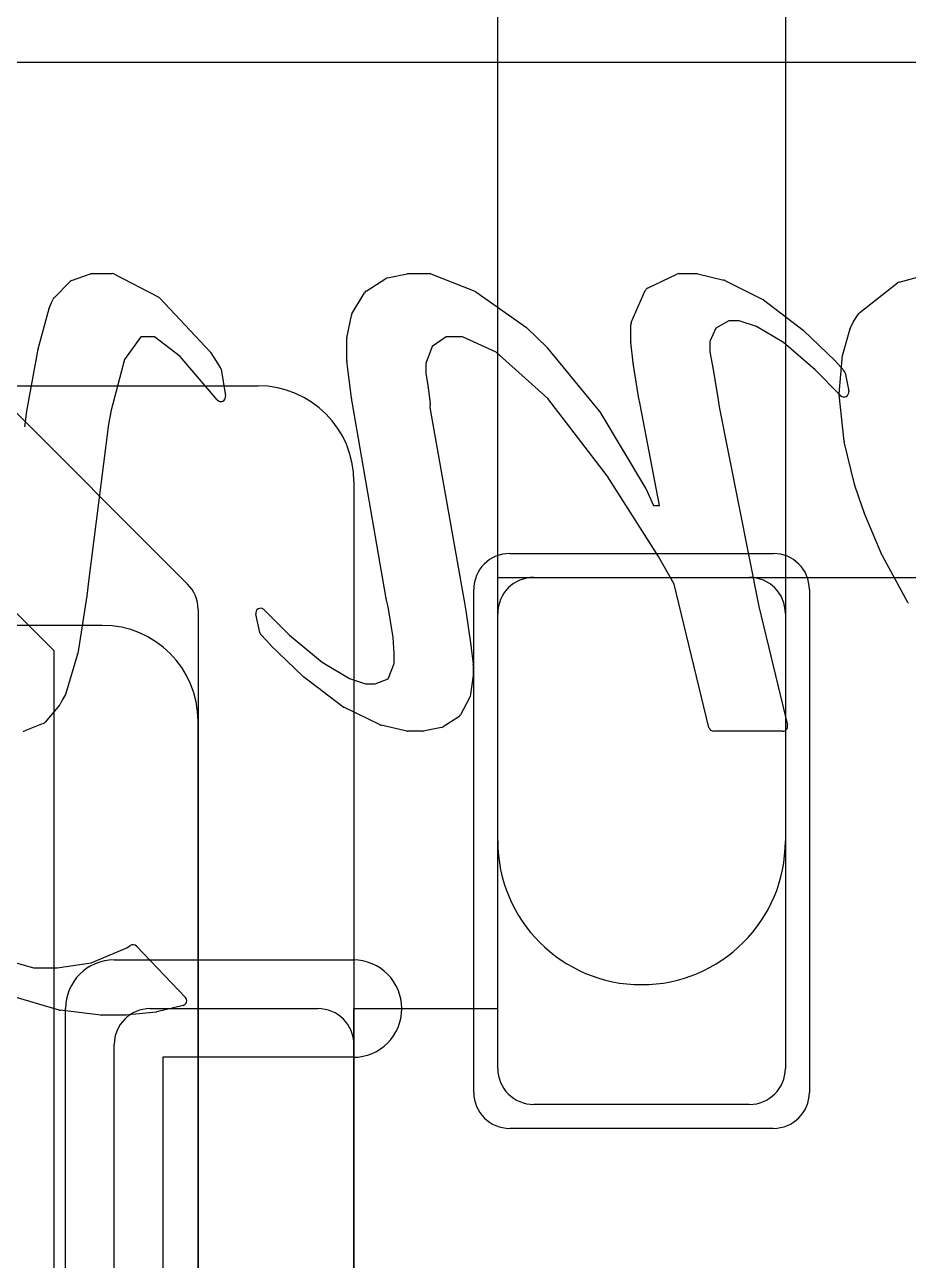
# Model space of a CAD drawing. Extents: x -3.2 to 23.2, y -0.5 to 25.
# Drawn here: x 12.538 to 14.381, y 17 to 19.579 of the extents above; entities that cross this region are included whole.
import ezdxf

# ---------------------------------------------------------------- set-up
doc = ezdxf.new("R2010")
doc.units = 0
for name, color, linetype in [('L1', 3, 'CONTINUOUS'), ('L4', 3, 'CONTINUOUS'), ('MetalMask-A', 176, 'CONTINUOUS'), ('PartsArea-A', 111, 'CONTINUOUS'), ('PartsArea-B', 111, 'CONTINUOUS'), ('PartsSilk-A', 221, 'CONTINUOUS'), ('PartsSilk-B', 221, 'CONTINUOUS'), ('Resist-A', 2, 'CONTINUOUS'), ('Silk-A', 140, 'CONTINUOUS'), ('Silk-B', 140, 'CONTINUOUS')]:
    doc.layers.add(name, color=color, linetype=linetype)

msp = doc.modelspace()

# ---------------------------------------------------------------- linework, layer by layer
at = {"layer": 'L1'}
for p, q in [((13.525, 17.875), (13.525, 19.925)), ((14.125, 19.80074), (14.125, 17.875)), ((11.82497, 18.825), (13.025, 18.825)), ((13.225, 18.625), (13.225, 16.83284)), ((13.6, 18.425), (14.05, 18.425)), ((13.525, 17.4), (13.525, 18.35)), ((14.125, 18.35), (14.125, 17.4)), ((12.7, 18.325), (11.82497, 18.325)), ((12.9, 16.50784), (12.9, 18.125)), ((14.05, 17.325), (13.6, 17.325))]:
    msp.add_line(p, q, dxfattribs=at)
for centre, radius, start, end in [((13.025, 18.625), 0.2, 0, 90), ((13.6, 18.35), 0.075, 90, 180), ((14.05, 18.35), 0.075, 0, 90), ((12.7, 18.125), 0.2, 0, 90), ((13.825, 17.875), 0.3, 180, 0), ((13.6, 17.4), 0.075, 180, -90), ((14.05, 17.4), 0.075, -90, 0)]:
    msp.add_arc(centre, radius, start, end, dxfattribs=at)
at = {"layer": 'L4'}
for p, q in [((11.13624, 20.15304), (12.87804, 18.41124)), ((12.6, 18.27146), (10.99645, 19.875)), ((12.9, 18.35823), (12.9, 15.95)), ((12.6, 15.85605), (12.6, 18.27146))]:
    msp.add_line(p, q, dxfattribs=at)
msp.add_arc((12.82503, 18.35823), 0.07497, 0, 45, dxfattribs=at)
at = {"layer": 'MetalMask-A'}
for p, q in [((13.6, 18.425), (14.05, 18.425)), ((13.525, 17.4), (13.525, 18.35)), ((14.125, 18.35), (14.125, 17.4)), ((14.05, 17.325), (13.6, 17.325))]:
    msp.add_line(p, q, dxfattribs=at)
for centre, start, end in [((13.6, 18.35), 90, 180), ((14.05, 18.35), 0, 90), ((13.6, 17.4), 180, -90), ((14.05, 17.4), -90, 0)]:
    msp.add_arc(centre, 0.075, start, end, dxfattribs=at)
at = {"layer": 'PartsArea-A'}
for p, q in [((20, 19.5), (0, 19.5)), ((13.525, 17.525), (13.525, 18.425)), ((13.525, 18.425), (16.025, 18.425)), ((13.225, 15.725), (13.225, 17.525)), ((13.225, 17.525), (13.525, 17.525))]:
    msp.add_line(p, q, dxfattribs=at)
at = {"layer": 'PartsArea-B'}
msp.add_line((20, 19.5), (0, 19.5), dxfattribs=at)
at = {"layer": 'PartsSilk-A'}
for p, q in [((12.725, 17.6266), (13.2234, 17.6266)), ((12.6234, 15.725), (12.6234, 17.525)), ((12.8, 17.525), (13.15, 17.525)), ((12.725, 15.8), (12.725, 17.45)), ((13.225, 17.45), (13.225, 15.8)), ((13.2234, 17.4234), (12.8266, 17.4234)), ((12.8266, 17.4234), (12.8266, 15.725))]:
    msp.add_line(p, q, dxfattribs=at)
for centre, radius, start, end in [((12.725, 17.525), 0.1016, 90, 180), ((13.2234, 17.525), 0.1016, -90, 90), ((12.8, 17.45), 0.075, 90, 180), ((13.15, 17.45), 0.075, 0, 90)]:
    msp.add_arc(centre, radius, start, end, dxfattribs=at)
at = {"layer": 'PartsSilk-B'}
for p, q in [((14.36208, 19.04141), (14.46207, 19.06874)), ((12.59954, 19.00889), (12.63237, 19.0421)), ((12.63613, 19.04449), (12.67571, 19.05855)), ((12.67906, 19.05913), (12.72094, 19.05913)), ((12.72556, 19.058), (12.81655, 19.01054)), ((13.25048, 19.02247), (13.29158, 19.04876)), ((13.2949, 19.05012), (13.33634, 19.05891)), ((13.33841, 19.05913), (13.38176, 19.05913)), ((13.38542, 19.05844), (13.4771, 19.02242)), ((13.83761, 19.02873), (13.89822, 19.05813)), ((13.90258, 19.05913), (13.93999, 19.05913)), ((13.94237, 19.05884), (13.99679, 19.04553)), ((13.99889, 19.04476), (14.07773, 19.00528)), ((14.28047, 18.97832), (14.35854, 19.03963)), ((12.81922, 19.00852), (12.92574, 18.89514)), ((13.22092, 18.97519), (13.24729, 19.01919)), ((13.47921, 19.02128), (13.58512, 18.9464)), ((13.80362, 18.95699), (13.83281, 19.02374)), ((12.56633, 18.90212), (12.58923, 18.98635)), ((12.58957, 18.98737), (12.59335, 18.99705)), ((12.59362, 18.99768), (12.59761, 19.00613)), ((14.07932, 19.00428), (14.16222, 18.94088)), ((13.21023, 18.92495), (13.2197, 18.97202)), ((14.00719, 18.96033), (13.97978, 18.94556)), ((14.02852, 18.96033), (14.00719, 18.96033)), ((14.0648, 18.94905), (14.02852, 18.96033)), ((14.25974, 18.94316), (14.26652, 18.95808)), ((14.26731, 18.95949), (14.27832, 18.976)), ((13.58636, 18.94536), (13.60568, 18.92638)), ((13.80278, 18.91703), (13.80278, 18.95298)), ((13.97978, 18.94556), (13.96742, 18.9174)), ((14.12102, 18.91507), (14.0648, 18.94905)), ((14.16307, 18.94016), (14.22824, 18.87769)), ((14.24464, 18.89063), (14.25923, 18.94176)), ((12.78039, 18.9274), (12.74679, 18.87996)), ((12.80934, 18.9274), (12.78039, 18.9274)), ((12.86245, 18.88624), (12.80934, 18.9274)), ((13.21003, 18.87802), (13.21003, 18.92298)), ((13.38805, 18.90673), (13.37468, 18.87173)), ((13.41776, 18.9274), (13.38805, 18.90673)), ((13.45121, 18.9274), (13.41776, 18.9274)), ((13.52158, 18.89513), (13.45121, 18.9274)), ((13.60568, 18.92638), (13.62806, 18.90466)), ((13.80761, 18.87305), (13.80284, 18.91592)), ((13.96742, 18.9174), (13.96742, 18.8958)), ((14.18688, 18.85848), (14.12102, 18.91507)), ((12.54282, 18.77223), (12.56614, 18.90128)), ((12.74679, 18.87996), (12.7185, 18.77435)), ((12.93994, 18.79563), (12.86245, 18.88624)), ((12.92687, 18.89369), (12.94637, 18.86327)), ((13.62963, 18.79828), (13.52158, 18.89513)), ((13.62884, 18.90381), (13.73695, 18.77155)), ((13.96742, 18.8958), (13.97409, 18.85935)), ((14.237, 18.80827), (14.2443, 18.88879)), ((12.94781, 18.85957), (12.9574, 18.80383)), ((13.22024, 18.79976), (13.21012, 18.87672)), ((13.37468, 18.87173), (13.37468, 18.85051)), ((13.81872, 18.8029), (13.80767, 18.87259)), ((13.97411, 18.85923), (13.98492, 18.79595)), ((14.24008, 18.8047), (14.18688, 18.85848)), ((14.22875, 18.87717), (14.24702, 18.85691)), ((13.37468, 18.85051), (13.3799, 18.82193)), ((14.2494, 18.85215), (14.257, 18.81367)), ((13.37999, 18.82128), (13.38393, 18.78739)), ((13.82182, 18.78595), (13.81876, 18.80267)), ((14.24727, 18.70916), (14.23701, 18.80631)), ((13.22239, 18.78746), (13.2203, 18.79932)), ((13.29232, 18.3807), (13.22239, 18.78746)), ((13.38395, 18.78524), (13.3834, 18.77976)), ((13.3834, 18.77976), (13.45547, 18.37171)), ((13.75311, 18.63684), (13.62963, 18.79828)), ((13.86244, 18.57547), (13.82184, 18.78586)), ((13.98496, 18.79565), (13.98696, 18.7813)), ((13.98696, 18.7813), (14.0698, 18.36401)), ((12.5384, 18.73912), (12.54275, 18.77177)), ((12.7185, 18.77435), (12.71284, 18.74526)), ((13.73778, 18.77037), (13.83335, 18.61145)), ((12.71284, 18.74526), (12.67168, 18.41654)), ((14.26896, 18.61974), (14.2475, 18.70784)), ((13.86014, 18.46845), (13.75311, 18.63684)), ((13.83385, 18.61051), (13.85011, 18.57547)), ((14.27868, 18.59049), (14.26919, 18.61895)), ((13.85011, 18.57547), (13.86244, 18.57547)), ((14.28942, 18.56031), (14.27874, 18.59029)), ((14.32713, 18.47096), (14.28963, 18.55978)), ((13.89333, 18.41083), (13.86014, 18.46845)), ((14.38047, 18.37263), (14.32755, 18.47008)), ((12.67168, 18.41651), (12.66788, 18.38693)), ((13.96557, 18.1118), (13.89333, 18.41083)), ((12.66784, 18.38665), (12.64891, 18.2659)), ((13.29648, 18.36337), (13.29246, 18.38005)), ((13.30675, 18.2993), (13.29648, 18.36337)), ((13.45547, 18.37171), (13.45848, 18.35533)), ((14.0698, 18.36401), (14.12913, 18.11648)), ((13.02883, 18.31002), (13.02033, 18.34848)), ((13.03713, 18.35774), (13.09054, 18.30483)), ((13.45853, 18.35497), (13.46904, 18.28343)), ((13.05072, 18.2842), (13.03123, 18.30541)), ((13.09054, 18.30483), (13.1587, 18.24823)), ((13.30883, 18.26649), (13.30675, 18.2993)), ((12.64862, 18.2646), (12.62434, 18.18286)), ((13.11919, 18.21814), (13.05114, 18.28377)), ((13.30883, 18.24503), (13.30883, 18.26649)), ((13.46909, 18.28308), (13.47342, 18.24403)), ((13.1587, 18.24823), (13.21565, 18.21428)), ((13.29669, 18.21364), (13.30883, 18.24503)), ((13.47348, 18.24293), (13.47348, 18.21725)), ((13.20201, 18.15496), (13.12007, 18.21739)), ((13.21565, 18.21428), (13.24885, 18.20294)), ((13.26917, 18.20294), (13.29669, 18.21364)), ((13.47336, 18.21571), (13.46729, 18.17669)), ((13.24885, 18.20294), (13.26917, 18.20294)), ((12.61106, 18.15848), (12.58094, 18.12269)), ((12.61714, 18.17053), (12.61244, 18.16063)), ((12.62326, 18.18046), (12.61714, 18.17053)), ((13.46626, 18.17357), (13.44753, 18.13803)), ((13.27959, 18.11713), (13.20371, 18.15391)), ((13.44407, 18.13427), (13.41115, 18.1132)), ((12.57692, 18.11981), (12.53848, 18.10483)), ((13.33515, 18.10439), (13.28176, 18.11637)), ((13.40767, 18.1118), (13.36929, 18.10433)), ((13.36738, 18.10415), (13.33734, 18.10415)), ((14.11941, 18.10415), (13.97529, 18.10415)), ((12.67723, 17.62089), (12.75132, 17.65162)), ((12.75154, 17.65177), (12.75827, 17.6566)), ((12.77133, 17.65538), (12.8735, 17.54835)), ((12.47875, 17.63208), (12.55668, 17.6102)), ((12.60636, 17.6102), (12.67723, 17.62089)), ((12.55668, 17.6102), (12.60636, 17.6102)), ((12.61046, 17.52206), (12.50656, 17.55254)), ((12.69734, 17.51147), (12.61208, 17.52173)), ((12.81247, 17.51792), (12.74884, 17.51145)), ((12.86867, 17.53174), (12.81386, 17.51816)), ((12.74783, 17.5114), (12.69853, 17.5114))]:
    msp.add_line(p, q, dxfattribs=at)
for centre, radius, start, end in [((12.63948, 19.03507), 0.01, 109.57673, 135.32416), ((12.67906, 19.04913), 0.01, 90, 109.57673), ((12.72094, 19.04913), 0.01, 62.48694, 90), ((13.29697, 19.04034), 0.01, 101.95065, 122.62504), ((13.33841, 19.04913), 0.01, 90, 101.95065), ((13.38176, 19.04913), 0.01, 68.53894, 90), ((13.90258, 19.04913), 0.01, 90, 115.84761), ((13.93999, 19.04913), 0.01, 76.22786, 90), ((13.99441, 19.03582), 0.01, 63.3837, 76.22786), ((14.36472, 19.03177), 0.01, 105.31545, 128.14388), ((12.60665, 19.00186), 0.01, 135.32416, 154.71652), ((12.81193, 19.00167), 0.01, 43.21768, 62.48694), ((13.25587, 19.01405), 0.01, 122.62504, 149.07554), ((13.47344, 19.01311), 0.01, 54.76864, 68.53894), ((13.84197, 19.01973), 0.01, 115.84761, 156.3575), ((12.59888, 18.98373), 0.01, 158.64562, 164.81021), ((12.60266, 18.99341), 0.01, 154.71652, 158.64562), ((14.07325, 18.99634), 0.01, 52.60268, 63.3837), ((13.2295, 18.97005), 0.01, 149.07554, 168.63386), ((13.81278, 18.95298), 0.01, 156.3575, 180), ((14.27562, 18.95394), 0.01, 146.26223, 155.55053), ((14.28664, 18.97045), 0.01, 128.09608, 146.29511), ((13.57935, 18.93823), 0.01, 45.48623, 54.76864), ((14.15615, 18.93294), 0.01, 46.21543, 52.60268), ((14.26885, 18.93902), 0.01, 155.56078, 164.07942), ((13.22003, 18.92298), 0.01, 168.63386, 180), ((13.6211, 18.89748), 0.01, 39.27731, 45.89138), ((13.81278, 18.91703), 0.01, 180, -173.62818), ((12.57598, 18.8995), 0.01, 164.81021, 169.7464), ((12.91845, 18.88829), 0.01, 32.67328, 43.21768), ((14.25426, 18.88789), 0.01, 164.10181, 174.82333), ((12.93795, 18.85787), 0.01001, 9.78241, 32.67328), ((13.22003, 18.87802), 0.01, 180, -172.52658), ((13.81755, 18.87416), 0.01, -173.62818, -170.9708), ((13.96425, 18.85755), 0.01, 9.6695, 10.36632), ((14.22132, 18.87047), 0.01, 42.04255, 46.21543), ((14.23959, 18.85021), 0.01, 11.18633, 42.04255), ((12.94754, 18.80213), 0.01001, -139.46085, 9.78241), ((13.37006, 18.82013), 0.01, 6.60603, 10.36632), ((13.8286, 18.80447), 0.01, -170.9708, -169.63368), ((14.24695, 18.80736), 0.01, 174.77442, -173.97337), ((14.24719, 18.81173), 0.01, -135.32416, 11.18633), ((13.23015, 18.80106), 0.01, -172.52658, -169.98207), ((13.374, 18.78624), 0.01, -5.7391, 6.60603), ((13.83166, 18.78775), 0.01, -169.63368, -169.10582), ((13.97506, 18.79427), 0.01, 7.93555, 9.6695), ((12.55266, 18.77045), 0.01, 169.7464, 172.41293), ((13.72921, 18.76522), 0.01, 31.00307, 39.27731), ((14.25722, 18.71021), 0.01, -173.97601, -166.30909), ((13.82478, 18.6063), 0.01, 24.8992, 31.00307), ((14.27868, 18.62211), 0.01, -166.29711, -161.55909), ((14.28829, 18.59326), 0.01, -163.92083, -162.70256), ((14.29884, 18.56367), 0.01, -160.3693, -157.1103), ((14.33634, 18.47485), 0.01, -157.10241, -151.49751), ((12.66176, 18.41778), 0.01, -7.29556, -7.12502), ((12.65796, 18.3882), 0.01, -8.91604, -7.29556), ((13.30218, 18.38239), 0.01, -170.27403, -166.46414), ((14.38926, 18.37741), 0.01, -151.46266, -142.84578), ((13.03009, 18.35064), 0.01, 45.24312, -167.52093), ((13.44864, 18.35352), 0.01001, 8.34087, 10.42266), ((13.03859, 18.31218), 0.01, -167.52093, -137.391), ((12.63903, 18.26745), 0.01, -16.55114, -8.91604), ((13.05808, 18.29097), 0.01, -137.391, -133.94659), ((13.45915, 18.28198), 0.01, 6.31488, 8.34087), ((13.46348, 18.24293), 0.01, 0, 6.31488), ((13.12613, 18.22534), 0.01, -133.94659, -127.31697), ((13.46348, 18.21725), 0.01, -8.85943, 0), ((12.61475, 18.18571), 0.01, -31.67132, -16.55114), ((12.60341, 18.16492), 0.01, -40.09168, -25.4116), ((13.45741, 18.17823), 0.01, -27.76921, -8.85943), ((13.20807, 18.16291), 0.01, -127.31697, -115.84761), ((13.43868, 18.14269), 0.01, -57.37496, -27.76921), ((12.57329, 18.12913), 0.01, -68.71983, -40.09168), ((13.28395, 18.12613), 0.01, -115.84761, -102.64685), ((13.40576, 18.12162), 0.01, -78.99334, -57.37496), ((13.97529, 18.11415), 0.01, -166.40844, -90), ((14.11941, 18.11415), 0.01, -90, 13.48013), ((12.53485, 18.11415), 0.01, -90, -68.71983), ((13.33734, 18.11415), 0.01, -102.64685, -90), ((13.36738, 18.11415), 0.01, -90, -78.99334), ((12.75715, 17.64349), 0.01, 124.11906, 125.6442), ((12.7641, 17.64848), 0.01, 43.66213, 125.6776), ((12.86627, 17.54145), 0.01, -76.11658, 43.66213), ((12.61327, 17.53166), 0.01, -106.31519, -96.83367), ((12.81146, 17.52787), 0.01, -84.2039, -76.11658), ((12.69853, 17.5214), 0.01, -96.83367, -90), ((12.74783, 17.5214), 0.01, -90, -84.2039)]:
    msp.add_arc(centre, radius, start, end, dxfattribs=at)
at = {"layer": 'Resist-A'}
for p, q in [((13.55, 18.475), (14.1, 18.475)), ((13.475, 17.35), (13.475, 18.4)), ((14.175, 18.4), (14.175, 17.35)), ((14.1, 17.275), (13.55, 17.275))]:
    msp.add_line(p, q, dxfattribs=at)
for centre, start, end in [((13.55, 18.4), 90, 180), ((14.1, 18.4), 0, 90), ((13.55, 17.35), 180, -90), ((14.1, 17.35), -90, 0)]:
    msp.add_arc(centre, 0.075, start, end, dxfattribs=at)
at = {"layer": 'Silk-A'}
for p, q in [((12.725, 17.6266), (13.2234, 17.6266)), ((12.6234, 15.725), (12.6234, 17.525)), ((12.8, 17.525), (13.15, 17.525)), ((12.725, 15.8), (12.725, 17.45)), ((13.225, 17.45), (13.225, 15.8)), ((13.2234, 17.4234), (12.8266, 17.4234)), ((12.8266, 17.4234), (12.8266, 15.725))]:
    msp.add_line(p, q, dxfattribs=at)
for centre, radius, start, end in [((12.725, 17.525), 0.1016, 90, 180), ((13.2234, 17.525), 0.1016, -90, 90), ((12.8, 17.45), 0.075, 90, 180), ((13.15, 17.45), 0.075, 0, 90)]:
    msp.add_arc(centre, radius, start, end, dxfattribs=at)
at = {"layer": 'Silk-B'}
for p, q in [((14.36208, 19.04141), (14.46207, 19.06874)), ((12.59954, 19.00889), (12.63237, 19.0421)), ((12.63613, 19.04449), (12.67571, 19.05855)), ((12.67906, 19.05913), (12.72094, 19.05913)), ((12.72556, 19.058), (12.81655, 19.01054)), ((13.25048, 19.02247), (13.29158, 19.04876)), ((13.2949, 19.05012), (13.33634, 19.05891)), ((13.33841, 19.05913), (13.38176, 19.05913)), ((13.38542, 19.05844), (13.4771, 19.02242)), ((13.83761, 19.02873), (13.89822, 19.05813)), ((13.90258, 19.05913), (13.93999, 19.05913)), ((13.94237, 19.05884), (13.99679, 19.04553)), ((13.99889, 19.04476), (14.07773, 19.00528)), ((14.28047, 18.97832), (14.35854, 19.03963)), ((12.81922, 19.00852), (12.92574, 18.89514)), ((13.22092, 18.97519), (13.24729, 19.01919)), ((13.47921, 19.02128), (13.58512, 18.9464)), ((13.80362, 18.95699), (13.83281, 19.02374)), ((12.56633, 18.90212), (12.58923, 18.98635)), ((12.58957, 18.98737), (12.59335, 18.99705)), ((12.59362, 18.99768), (12.59761, 19.00613)), ((14.07932, 19.00428), (14.16222, 18.94088)), ((13.21023, 18.92495), (13.2197, 18.97202)), ((14.00719, 18.96033), (13.97978, 18.94556)), ((14.02852, 18.96033), (14.00719, 18.96033)), ((14.0648, 18.94905), (14.02852, 18.96033)), ((14.25974, 18.94316), (14.26652, 18.95808)), ((14.26731, 18.95949), (14.27832, 18.976)), ((13.58636, 18.94536), (13.60568, 18.92638)), ((13.80278, 18.91703), (13.80278, 18.95298)), ((13.97978, 18.94556), (13.96742, 18.9174)), ((14.12102, 18.91507), (14.0648, 18.94905)), ((14.16307, 18.94016), (14.22824, 18.87769)), ((14.24464, 18.89063), (14.25923, 18.94176)), ((12.78039, 18.9274), (12.74679, 18.87996)), ((12.80934, 18.9274), (12.78039, 18.9274)), ((12.86245, 18.88624), (12.80934, 18.9274)), ((13.21003, 18.87802), (13.21003, 18.92298)), ((13.38805, 18.90673), (13.37468, 18.87173)), ((13.41776, 18.9274), (13.38805, 18.90673)), ((13.45121, 18.9274), (13.41776, 18.9274)), ((13.52158, 18.89513), (13.45121, 18.9274)), ((13.60568, 18.92638), (13.62806, 18.90466)), ((13.80761, 18.87305), (13.80284, 18.91592)), ((13.96742, 18.9174), (13.96742, 18.8958)), ((14.18688, 18.85848), (14.12102, 18.91507)), ((12.54282, 18.77223), (12.56614, 18.90128)), ((12.74679, 18.87996), (12.7185, 18.77435)), ((12.93994, 18.79563), (12.86245, 18.88624)), ((12.92687, 18.89369), (12.94637, 18.86327)), ((13.62963, 18.79828), (13.52158, 18.89513)), ((13.62884, 18.90381), (13.73695, 18.77155)), ((13.96742, 18.8958), (13.97409, 18.85935)), ((14.237, 18.80827), (14.2443, 18.88879)), ((12.94781, 18.85957), (12.9574, 18.80383)), ((13.22024, 18.79976), (13.21012, 18.87672)), ((13.37468, 18.87173), (13.37468, 18.85051)), ((13.81872, 18.8029), (13.80767, 18.87259)), ((13.97411, 18.85923), (13.98492, 18.79595)), ((14.24008, 18.8047), (14.18688, 18.85848)), ((14.22875, 18.87717), (14.24702, 18.85691)), ((13.37468, 18.85051), (13.3799, 18.82193)), ((14.2494, 18.85215), (14.257, 18.81367)), ((13.37999, 18.82128), (13.38393, 18.78739)), ((13.82182, 18.78595), (13.81876, 18.80267)), ((14.24727, 18.70916), (14.23701, 18.80631)), ((13.22239, 18.78746), (13.2203, 18.79932)), ((13.29232, 18.3807), (13.22239, 18.78746)), ((13.38395, 18.78524), (13.3834, 18.77976)), ((13.3834, 18.77976), (13.45547, 18.37171)), ((13.75311, 18.63684), (13.62963, 18.79828)), ((13.86244, 18.57547), (13.82184, 18.78586)), ((13.98496, 18.79565), (13.98696, 18.7813)), ((13.98696, 18.7813), (14.0698, 18.36401)), ((12.5384, 18.73912), (12.54275, 18.77177)), ((12.7185, 18.77435), (12.71284, 18.74526)), ((13.73778, 18.77037), (13.83335, 18.61145)), ((12.71284, 18.74526), (12.67168, 18.41654)), ((14.26896, 18.61974), (14.2475, 18.70784)), ((13.86014, 18.46845), (13.75311, 18.63684)), ((13.83385, 18.61051), (13.85011, 18.57547)), ((14.27868, 18.59049), (14.26919, 18.61895)), ((13.85011, 18.57547), (13.86244, 18.57547)), ((14.28942, 18.56031), (14.27874, 18.59029)), ((14.32713, 18.47096), (14.28963, 18.55978)), ((13.89333, 18.41083), (13.86014, 18.46845)), ((14.38047, 18.37263), (14.32755, 18.47008)), ((12.67168, 18.41651), (12.66788, 18.38693)), ((13.96557, 18.1118), (13.89333, 18.41083)), ((12.66784, 18.38665), (12.64891, 18.2659)), ((13.29648, 18.36337), (13.29246, 18.38005)), ((13.30675, 18.2993), (13.29648, 18.36337)), ((13.45547, 18.37171), (13.45848, 18.35533)), ((14.0698, 18.36401), (14.12913, 18.11648)), ((13.02883, 18.31002), (13.02033, 18.34848)), ((13.03713, 18.35774), (13.09054, 18.30483)), ((13.45853, 18.35497), (13.46904, 18.28343)), ((13.05072, 18.2842), (13.03123, 18.30541)), ((13.09054, 18.30483), (13.1587, 18.24823)), ((13.30883, 18.26649), (13.30675, 18.2993)), ((12.64862, 18.2646), (12.62434, 18.18286)), ((13.11919, 18.21814), (13.05114, 18.28377)), ((13.30883, 18.24503), (13.30883, 18.26649)), ((13.46909, 18.28308), (13.47342, 18.24403)), ((13.1587, 18.24823), (13.21565, 18.21428)), ((13.29669, 18.21364), (13.30883, 18.24503)), ((13.47348, 18.24293), (13.47348, 18.21725)), ((13.20201, 18.15496), (13.12007, 18.21739)), ((13.21565, 18.21428), (13.24885, 18.20294)), ((13.26917, 18.20294), (13.29669, 18.21364)), ((13.47336, 18.21571), (13.46729, 18.17669)), ((13.24885, 18.20294), (13.26917, 18.20294)), ((12.61106, 18.15848), (12.58094, 18.12269)), ((12.61714, 18.17053), (12.61244, 18.16063)), ((12.62326, 18.18046), (12.61714, 18.17053)), ((13.46626, 18.17357), (13.44753, 18.13803)), ((13.27959, 18.11713), (13.20371, 18.15391)), ((13.44407, 18.13427), (13.41115, 18.1132)), ((12.57692, 18.11981), (12.53848, 18.10483)), ((13.33515, 18.10439), (13.28176, 18.11637)), ((13.40767, 18.1118), (13.36929, 18.10433)), ((13.36738, 18.10415), (13.33734, 18.10415)), ((14.11941, 18.10415), (13.97529, 18.10415)), ((12.67723, 17.62089), (12.75132, 17.65162)), ((12.75154, 17.65177), (12.75827, 17.6566)), ((12.77133, 17.65538), (12.8735, 17.54835)), ((12.47875, 17.63208), (12.55668, 17.6102)), ((12.60636, 17.6102), (12.67723, 17.62089)), ((12.55668, 17.6102), (12.60636, 17.6102)), ((12.61046, 17.52206), (12.50656, 17.55254)), ((12.69734, 17.51147), (12.61208, 17.52173)), ((12.81247, 17.51792), (12.74884, 17.51145)), ((12.86867, 17.53174), (12.81386, 17.51816)), ((12.74783, 17.5114), (12.69853, 17.5114))]:
    msp.add_line(p, q, dxfattribs=at)
for centre, radius, start, end in [((12.63948, 19.03507), 0.01, 109.57673, 135.32416), ((12.67906, 19.04913), 0.01, 90, 109.57673), ((12.72094, 19.04913), 0.01, 62.48694, 90), ((13.29697, 19.04034), 0.01, 101.95065, 122.62504), ((13.33841, 19.04913), 0.01, 90, 101.95065), ((13.38176, 19.04913), 0.01, 68.53894, 90), ((13.90258, 19.04913), 0.01, 90, 115.84761), ((13.93999, 19.04913), 0.01, 76.22786, 90), ((13.99441, 19.03582), 0.01, 63.3837, 76.22786), ((14.36472, 19.03177), 0.01, 105.31545, 128.14388), ((12.60665, 19.00186), 0.01, 135.32416, 154.71652), ((12.81193, 19.00167), 0.01, 43.21768, 62.48694), ((13.25587, 19.01405), 0.01, 122.62504, 149.07554), ((13.47344, 19.01311), 0.01, 54.76864, 68.53894), ((13.84197, 19.01973), 0.01, 115.84761, 156.3575), ((12.59888, 18.98373), 0.01, 158.64562, 164.81021), ((12.60266, 18.99341), 0.01, 154.71652, 158.64562), ((14.07325, 18.99634), 0.01, 52.60268, 63.3837), ((13.2295, 18.97005), 0.01, 149.07554, 168.63386), ((13.81278, 18.95298), 0.01, 156.3575, 180), ((14.27562, 18.95394), 0.01, 146.26223, 155.55053), ((14.28664, 18.97045), 0.01, 128.09608, 146.29511), ((13.57935, 18.93823), 0.01, 45.48623, 54.76864), ((14.15615, 18.93294), 0.01, 46.21543, 52.60268), ((14.26885, 18.93902), 0.01, 155.56078, 164.07942), ((13.22003, 18.92298), 0.01, 168.63386, 180), ((13.6211, 18.89748), 0.01, 39.27731, 45.89138), ((13.81278, 18.91703), 0.01, 180, -173.62818), ((12.57598, 18.8995), 0.01, 164.81021, 169.7464), ((12.91845, 18.88829), 0.01, 32.67328, 43.21768), ((14.25426, 18.88789), 0.01, 164.10181, 174.82333), ((12.93795, 18.85787), 0.01001, 9.78241, 32.67328), ((13.22003, 18.87802), 0.01, 180, -172.52658), ((13.81755, 18.87416), 0.01, -173.62818, -170.9708), ((13.96425, 18.85755), 0.01, 9.6695, 10.36632), ((14.22132, 18.87047), 0.01, 42.04255, 46.21543), ((14.23959, 18.85021), 0.01, 11.18633, 42.04255), ((12.94754, 18.80213), 0.01001, -139.46085, 9.78241), ((13.37006, 18.82013), 0.01, 6.60603, 10.36632), ((13.8286, 18.80447), 0.01, -170.9708, -169.63368), ((14.24695, 18.80736), 0.01, 174.77442, -173.97337), ((14.24719, 18.81173), 0.01, -135.32416, 11.18633), ((13.23015, 18.80106), 0.01, -172.52658, -169.98207), ((13.374, 18.78624), 0.01, -5.7391, 6.60603), ((13.83166, 18.78775), 0.01, -169.63368, -169.10582), ((13.97506, 18.79427), 0.01, 7.93555, 9.6695), ((12.55266, 18.77045), 0.01, 169.7464, 172.41293), ((13.72921, 18.76522), 0.01, 31.00307, 39.27731), ((14.25722, 18.71021), 0.01, -173.97601, -166.30909), ((13.82478, 18.6063), 0.01, 24.8992, 31.00307), ((14.27868, 18.62211), 0.01, -166.29711, -161.55909), ((14.28829, 18.59326), 0.01, -163.92083, -162.70256), ((14.29884, 18.56367), 0.01, -160.3693, -157.1103), ((14.33634, 18.47485), 0.01, -157.10241, -151.49751), ((12.66176, 18.41778), 0.01, -7.29556, -7.12502), ((12.65796, 18.3882), 0.01, -8.91604, -7.29556), ((13.30218, 18.38239), 0.01, -170.27403, -166.46414), ((14.38926, 18.37741), 0.01, -151.46266, -142.84578), ((13.03009, 18.35064), 0.01, 45.24312, -167.52093), ((13.44864, 18.35352), 0.01001, 8.34087, 10.42266), ((13.03859, 18.31218), 0.01, -167.52093, -137.391), ((12.63903, 18.26745), 0.01, -16.55114, -8.91604), ((13.05808, 18.29097), 0.01, -137.391, -133.94659), ((13.45915, 18.28198), 0.01, 6.31488, 8.34087), ((13.46348, 18.24293), 0.01, 0, 6.31488), ((13.12613, 18.22534), 0.01, -133.94659, -127.31697), ((13.46348, 18.21725), 0.01, -8.85943, 0), ((12.61475, 18.18571), 0.01, -31.67132, -16.55114), ((12.60341, 18.16492), 0.01, -40.09168, -25.4116), ((13.45741, 18.17823), 0.01, -27.76921, -8.85943), ((13.20807, 18.16291), 0.01, -127.31697, -115.84761), ((13.43868, 18.14269), 0.01, -57.37496, -27.76921), ((12.57329, 18.12913), 0.01, -68.71983, -40.09168), ((13.28395, 18.12613), 0.01, -115.84761, -102.64685), ((13.40576, 18.12162), 0.01, -78.99334, -57.37496), ((13.97529, 18.11415), 0.01, -166.40844, -90), ((14.11941, 18.11415), 0.01, -90, 13.48013), ((12.53485, 18.11415), 0.01, -90, -68.71983), ((13.33734, 18.11415), 0.01, -102.64685, -90), ((13.36738, 18.11415), 0.01, -90, -78.99334), ((12.75715, 17.64349), 0.01, 124.11906, 125.6442), ((12.7641, 17.64848), 0.01, 43.66213, 125.6776), ((12.86627, 17.54145), 0.01, -76.11658, 43.66213), ((12.61327, 17.53166), 0.01, -106.31519, -96.83367), ((12.81146, 17.52787), 0.01, -84.2039, -76.11658), ((12.69853, 17.5214), 0.01, -96.83367, -90), ((12.74783, 17.5214), 0.01, -90, -84.2039)]:
    msp.add_arc(centre, radius, start, end, dxfattribs=at)

doc.saveas('drawing.dxf')
